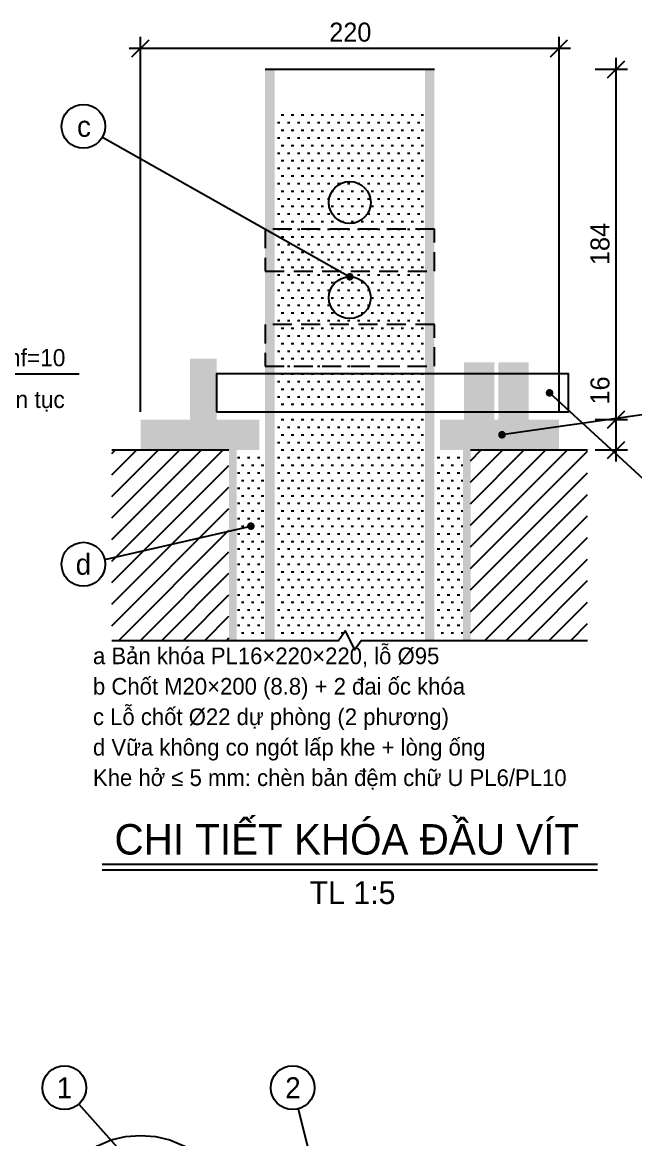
# Model space of a CAD drawing. Extents: x 0 to 45000, y 0 to 7425.
# Drawn here: x 28839 to 30449, y 2691 to 5623 of the extents above; entities that cross this region are included whole.
import ezdxf

# ---------------------------------------------------------------- set-up
doc = ezdxf.new("R2010")
doc.units = 0
doc.header["$LTSCALE"] = 25
doc.linetypes.add('DASHED', pattern=[3, 2, -1])
for name, color, linetype in [('BT', 7, 'CONTINUOUS'), ('BT_N', 7, 'CONTINUOUS'), ('DIM', 8, 'CONTINUOUS'), ('HATCH', 8, 'CONTINUOUS'), ('TEXT', 7, 'CONTINUOUS'), ('THEPHINH', 5, 'CONTINUOUS'), ('THEPHINH_D', 5, 'DASHED'), ('VUA', 8, 'CONTINUOUS')]:
    doc.layers.add(name, color=color, linetype=linetype)
doc.styles.add('VN', font='arial.ttf', dxfattribs={"width": 0.95})

msp = doc.modelspace()

# ---------------------------------------------------------------- linework, layer by layer
at = {"layer": 'BT'}
for p, q in [((29075, 4500), (29382.5, 4500)), ((30017.5, 4500), (30325, 4500))]:
    msp.add_line(p, q, dxfattribs=at)
at = {"layer": 'BT_N'}
msp.add_lwpolyline([(29075, 4000), (29670, 4000), (29687.5, 4025), (29712.5, 3975), (29730, 4000), (30325, 4000)], dxfattribs=at)
at = {"layer": 'DIM'}
for p, q in [((29127.5, 5532.5), (29172.5, 5577.5)), ((29150, 4600), (29150, 5585)), ((30227.5, 5532.5), (30272.5, 5577.5)), ((30250, 4600), (30250, 5585)), ((29120, 5555), (30280, 5555)), ((30377.5, 5477.5), (30422.5, 5522.5)), ((30400, 4550), (30400, 5530)), ((30345, 5500), (30430, 5500)), ((29050.1, 5321.7), (29700, 4955)), ((28550, 4700), (28988.7, 4700)), ((30482.6, 4413.9), (30225, 4650)), ((30400, 4470), (30400, 4610)), ((30468.1, 4592), (30100, 4540)), ((30345, 4580), (30430, 4580)), ((30345, 4580), (30430, 4580)), ((30377.5, 4557.5), (30422.5, 4602.5)), ((30377.5, 4557.5), (30422.5, 4602.5)), ((30377.5, 4477.5), (30422.5, 4522.5)), ((30345, 4500), (30430, 4500)), ((29056.1, 4212.7), (29440, 4300)), ((28988.2, 2782), (29150, 2600)), ((29563.9, 2769.2), (29625, 2525))]:
    msp.add_line(p, q, dxfattribs=at)
at = {"layer": 'DIM', "const_width": 10}
for points in [[(29705, 4955, 1), (29695, 4955, 1)], [(30230, 4650, 1), (30220, 4650, 1)], [(30105, 4540, 1), (30095, 4540, 1)], [(29445, 4300, 1), (29435, 4300, 1)]]:
    msp.add_lwpolyline(points, format="xyb", close=True, dxfattribs=at)
at = {"layer": 'HATCH'}
for p, q in [((29075, 4208.2), (29366.8, 4500)), ((29075, 4264.8), (29310.2, 4500)), ((29075, 4321.4), (29253.6, 4500)), ((29075, 4377.9), (29197.1, 4500)), ((29075, 4434.5), (29140.5, 4500)), ((29075, 4491.1), (29083.9, 4500)), ((30017.5, 4245.6), (30271.9, 4500)), ((30017.5, 4302.2), (30215.3, 4500)), ((30017.5, 4358.8), (30158.7, 4500)), ((30017.5, 4415.3), (30102.2, 4500)), ((30017.5, 4471.9), (30045.6, 4500)), ((30017.5, 4189.1), (30325, 4496.6)), ((29075, 4151.7), (29382.5, 4459.2)), ((30017.5, 4132.5), (30325, 4440)), ((29075, 4095.1), (29382.5, 4402.6)), ((30017.5, 4075.9), (30325, 4383.4)), ((29075, 4038.5), (29382.5, 4346)), ((30017.5, 4019.4), (30325, 4326.9)), ((29093, 4000), (29382.5, 4289.5)), ((30054.7, 4000), (30325, 4270.3)), ((29149.6, 4000), (29382.5, 4232.9)), ((30111.3, 4000), (30325, 4213.7)), ((29206.2, 4000), (29382.5, 4176.3)), ((30167.8, 4000), (30325, 4157.2)), ((29262.7, 4000), (29382.5, 4119.8)), ((30224.4, 4000), (30325, 4100.6)), ((29319.3, 4000), (29382.5, 4063.2)), ((30281, 4000), (30325, 4044)), ((29375.9, 4000), (29382.5, 4006.6))]:
    msp.add_line(p, q, dxfattribs=at)
at = {"layer": 'TEXT'}
for p, q in [((29049, 3412.5), (30351, 3412.5)), ((29049, 3397.5), (30351, 3397.5))]:
    msp.add_line(p, q, dxfattribs=at)
for centre in [(29000, 5350), (29000, 4200), (28950, 2825), (29550, 2825)]:
    msp.add_circle(centre, 57.5, dxfattribs=at)
at = {"layer": 'THEPHINH'}
msp.add_line((29477.5, 5500), (29922.5, 5500), dxfattribs=at)
msp.add_lwpolyline([(29350, 4600), (30275, 4600), (30275, 4700), (29350, 4700)], close=True, dxfattribs=at)
msp.add_lwpolyline([(28900, 2250), (28900, 2450), (28903.1, 2489.1), (28912.2, 2527.3), (28927.2, 2563.5), (28947.7, 2596.9), (28973.2, 2626.8), (29003.1, 2652.3), (29036.5, 2672.8), (29072.7, 2687.8), (29110.9, 2696.9), (29150, 2700), (29189.1, 2696.9), (29227.3, 2687.8), (29263.5, 2672.8), (29296.9, 2652.3), (29326.8, 2626.8), (29352.3, 2596.9), (29372.8, 2563.5), (29387.8, 2527.3), (29396.9, 2489.1), (29400, 2450), (29400, 2250)], dxfattribs=at)
for centre in [(29700, 5150), (29700, 4900)]:
    msp.add_circle(centre, 55, dxfattribs=at)
for points in [[(29477.5, 4000), (29502.5, 4000), (29477.5, 5500), (29502.5, 5500)], [(29897.5, 4000), (29922.5, 4000), (29897.5, 5500), (29922.5, 5500)], [(29280, 4560), (29350, 4560), (29280, 4740), (29350, 4740)], [(30000, 4570), (30080, 4570), (30000, 4730), (30080, 4730)], [(30090, 4570), (30170, 4570), (30090, 4730), (30170, 4730)], [(29150, 4500), (29462.5, 4500), (29150, 4580), (29462.5, 4580)], [(29937.5, 4500), (30250, 4500), (29937.5, 4580), (30250, 4580)], [(29382.5, 4000), (29402.5, 4000), (29382.5, 4500), (29402.5, 4500)], [(29997.5, 4000), (30017.5, 4000), (29997.5, 4500), (30017.5, 4500)]]:
    msp.add_solid(points, dxfattribs=at)
at = {"layer": 'THEPHINH_D'}
for points in [[(29477.5, 4970), (29922.5, 4970), (29922.5, 5080), (29477.5, 5080)], [(29477.5, 4720), (29922.5, 4720), (29922.5, 4830), (29477.5, 4830)]]:
    msp.add_lwpolyline(points, close=True, dxfattribs=at)
at = {"layer": 'VUA'}
for p, q in [((29520, 5380), (29526.2, 5380)), ((29546.2, 5380), (29552.5, 5380)), ((29572.5, 5380), (29578.8, 5380)), ((29598.8, 5380), (29605, 5380)), ((29625, 5380), (29631.2, 5380)), ((29651.3, 5380), (29657.5, 5380)), ((29677.5, 5380), (29683.8, 5380)), ((29703.8, 5380), (29710, 5380)), ((29730, 5380), (29736.2, 5380)), ((29756.2, 5380), (29762.5, 5380)), ((29782.5, 5380), (29788.8, 5380)), ((29808.8, 5380), (29815, 5380)), ((29835, 5380), (29841.3, 5380)), ((29861.3, 5380), (29867.5, 5380)), ((29887.5, 5380), (29893.8, 5380)), ((29510, 5360), (29516.3, 5360)), ((29520, 5340), (29526.2, 5340)), ((29536.2, 5360), (29542.5, 5360)), ((29546.2, 5340), (29552.5, 5340)), ((29562.5, 5360), (29568.8, 5360)), ((29572.5, 5340), (29578.8, 5340)), ((29588.8, 5360), (29595, 5360)), ((29598.8, 5340), (29605, 5340)), ((29615, 5360), (29621.3, 5360)), ((29625, 5340), (29631.2, 5340)), ((29641.3, 5360), (29647.5, 5360)), ((29651.3, 5340), (29657.5, 5340)), ((29667.5, 5360), (29673.8, 5360)), ((29677.5, 5340), (29683.8, 5340)), ((29693.8, 5360), (29700, 5360)), ((29703.8, 5340), (29710, 5340)), ((29720, 5360), (29726.3, 5360)), ((29730, 5340), (29736.2, 5340)), ((29746.3, 5360), (29752.5, 5360)), ((29756.2, 5340), (29762.5, 5340)), ((29772.5, 5360), (29778.8, 5360)), ((29782.5, 5340), (29788.8, 5340)), ((29798.8, 5360), (29805, 5360)), ((29808.8, 5340), (29815, 5340)), ((29825, 5360), (29831.3, 5360)), ((29835, 5340), (29841.3, 5340)), ((29851.3, 5360), (29857.5, 5360)), ((29861.3, 5340), (29867.5, 5340)), ((29877.5, 5360), (29883.8, 5360)), ((29887.5, 5340), (29893.8, 5340)), ((29510, 5320), (29516.3, 5320)), ((29536.2, 5320), (29542.5, 5320)), ((29562.5, 5320), (29568.8, 5320)), ((29588.8, 5320), (29595, 5320)), ((29615, 5320), (29621.3, 5320)), ((29641.3, 5320), (29647.5, 5320)), ((29667.5, 5320), (29673.8, 5320)), ((29693.8, 5320), (29700, 5320)), ((29720, 5320), (29726.3, 5320)), ((29746.3, 5320), (29752.5, 5320)), ((29772.5, 5320), (29778.8, 5320)), ((29798.8, 5320), (29805, 5320)), ((29825, 5320), (29831.3, 5320)), ((29851.3, 5320), (29857.5, 5320)), ((29877.5, 5320), (29883.8, 5320)), ((29510, 5280), (29516.3, 5280)), ((29520, 5300), (29526.2, 5300)), ((29536.2, 5280), (29542.5, 5280)), ((29546.2, 5300), (29552.5, 5300)), ((29562.5, 5280), (29568.8, 5280)), ((29572.5, 5300), (29578.8, 5300)), ((29588.8, 5280), (29595, 5280)), ((29598.8, 5300), (29605, 5300)), ((29615, 5280), (29621.3, 5280)), ((29625, 5300), (29631.2, 5300)), ((29641.3, 5280), (29647.5, 5280)), ((29651.3, 5300), (29657.5, 5300)), ((29667.5, 5280), (29673.8, 5280)), ((29677.5, 5300), (29683.8, 5300)), ((29693.8, 5280), (29700, 5280)), ((29703.8, 5300), (29710, 5300)), ((29720, 5280), (29726.3, 5280)), ((29730, 5300), (29736.2, 5300)), ((29746.3, 5280), (29752.5, 5280)), ((29756.2, 5300), (29762.5, 5300)), ((29772.5, 5280), (29778.8, 5280)), ((29782.5, 5300), (29788.8, 5300)), ((29798.8, 5280), (29805, 5280)), ((29808.8, 5300), (29815, 5300)), ((29825, 5280), (29831.3, 5280)), ((29835, 5300), (29841.3, 5300)), ((29851.3, 5280), (29857.5, 5280)), ((29861.3, 5300), (29867.5, 5300)), ((29877.5, 5280), (29883.8, 5280)), ((29887.5, 5300), (29893.8, 5300)), ((29520, 5260), (29526.2, 5260)), ((29546.2, 5260), (29552.5, 5260)), ((29572.5, 5260), (29578.8, 5260)), ((29598.8, 5260), (29605, 5260)), ((29625, 5260), (29631.2, 5260)), ((29651.3, 5260), (29657.5, 5260)), ((29677.5, 5260), (29683.8, 5260)), ((29703.8, 5260), (29710, 5260)), ((29730, 5260), (29736.2, 5260)), ((29756.2, 5260), (29762.5, 5260)), ((29782.5, 5260), (29788.8, 5260)), ((29808.8, 5260), (29815, 5260)), ((29835, 5260), (29841.3, 5260)), ((29861.3, 5260), (29867.5, 5260)), ((29887.5, 5260), (29893.8, 5260)), ((29510, 5240), (29516.3, 5240)), ((29520, 5220), (29526.2, 5220)), ((29536.2, 5240), (29542.5, 5240)), ((29546.2, 5220), (29552.5, 5220)), ((29562.5, 5240), (29568.8, 5240)), ((29572.5, 5220), (29578.8, 5220)), ((29588.8, 5240), (29595, 5240)), ((29598.8, 5220), (29605, 5220)), ((29615, 5240), (29621.3, 5240)), ((29625, 5220), (29631.2, 5220)), ((29641.3, 5240), (29647.5, 5240)), ((29651.3, 5220), (29657.5, 5220)), ((29667.5, 5240), (29673.8, 5240)), ((29677.5, 5220), (29683.8, 5220)), ((29693.8, 5240), (29700, 5240)), ((29703.8, 5220), (29710, 5220)), ((29720, 5240), (29726.3, 5240)), ((29730, 5220), (29736.2, 5220)), ((29746.3, 5240), (29752.5, 5240)), ((29756.2, 5220), (29762.5, 5220)), ((29772.5, 5240), (29778.8, 5240)), ((29782.5, 5220), (29788.8, 5220)), ((29798.8, 5240), (29805, 5240)), ((29808.8, 5220), (29815, 5220)), ((29825, 5240), (29831.3, 5240)), ((29835, 5220), (29841.3, 5220)), ((29851.3, 5240), (29857.5, 5240)), ((29861.3, 5220), (29867.5, 5220)), ((29877.5, 5240), (29883.8, 5240)), ((29887.5, 5220), (29893.8, 5220)), ((29510, 5200), (29516.3, 5200)), ((29536.2, 5200), (29542.5, 5200)), ((29562.5, 5200), (29568.8, 5200)), ((29588.8, 5200), (29595, 5200)), ((29615, 5200), (29621.3, 5200)), ((29641.3, 5200), (29647.5, 5200)), ((29667.5, 5200), (29673.8, 5200)), ((29693.8, 5200), (29700, 5200)), ((29720, 5200), (29726.3, 5200)), ((29746.3, 5200), (29752.5, 5200)), ((29772.5, 5200), (29778.8, 5200)), ((29798.8, 5200), (29805, 5200)), ((29825, 5200), (29831.3, 5200)), ((29851.3, 5200), (29857.5, 5200)), ((29877.5, 5200), (29883.8, 5200)), ((29520, 5180), (29526.2, 5180)), ((29546.2, 5180), (29552.5, 5180)), ((29572.5, 5180), (29578.8, 5180)), ((29598.8, 5180), (29605, 5180)), ((29625, 5180), (29631.2, 5180)), ((29651.3, 5180), (29657.5, 5180)), ((29677.5, 5180), (29683.8, 5180)), ((29703.8, 5180), (29710, 5180)), ((29730, 5180), (29736.2, 5180)), ((29756.2, 5180), (29762.5, 5180)), ((29782.5, 5180), (29788.8, 5180)), ((29808.8, 5180), (29815, 5180)), ((29835, 5180), (29841.3, 5180)), ((29861.3, 5180), (29867.5, 5180)), ((29887.5, 5180), (29893.8, 5180)), ((29510, 5160), (29516.3, 5160)), ((29520, 5140), (29526.2, 5140)), ((29536.2, 5160), (29542.5, 5160)), ((29546.2, 5140), (29552.5, 5140)), ((29562.5, 5160), (29568.8, 5160)), ((29572.5, 5140), (29578.8, 5140)), ((29588.8, 5160), (29595, 5160)), ((29598.8, 5140), (29605, 5140)), ((29615, 5160), (29621.3, 5160)), ((29625, 5140), (29631.2, 5140)), ((29641.3, 5160), (29647.5, 5160)), ((29651.3, 5140), (29657.5, 5140)), ((29667.5, 5160), (29673.8, 5160)), ((29677.5, 5140), (29683.8, 5140)), ((29693.8, 5160), (29700, 5160)), ((29703.8, 5140), (29710, 5140)), ((29720, 5160), (29726.3, 5160)), ((29730, 5140), (29736.2, 5140)), ((29746.3, 5160), (29752.5, 5160)), ((29756.2, 5140), (29762.5, 5140)), ((29772.5, 5160), (29778.8, 5160)), ((29782.5, 5140), (29788.8, 5140)), ((29798.8, 5160), (29805, 5160)), ((29808.8, 5140), (29815, 5140)), ((29825, 5160), (29831.3, 5160)), ((29835, 5140), (29841.3, 5140)), ((29851.3, 5160), (29857.5, 5160)), ((29861.3, 5140), (29867.5, 5140)), ((29877.5, 5160), (29883.8, 5160)), ((29887.5, 5140), (29893.8, 5140)), ((29510, 5120), (29516.3, 5120)), ((29536.2, 5120), (29542.5, 5120)), ((29562.5, 5120), (29568.8, 5120)), ((29588.8, 5120), (29595, 5120)), ((29615, 5120), (29621.3, 5120)), ((29641.3, 5120), (29647.5, 5120)), ((29667.5, 5120), (29673.8, 5120)), ((29693.8, 5120), (29700, 5120)), ((29720, 5120), (29726.3, 5120)), ((29746.3, 5120), (29752.5, 5120)), ((29772.5, 5120), (29778.8, 5120)), ((29798.8, 5120), (29805, 5120)), ((29825, 5120), (29831.3, 5120)), ((29851.3, 5120), (29857.5, 5120)), ((29877.5, 5120), (29883.8, 5120)), ((29510, 5080), (29516.3, 5080)), ((29520, 5100), (29526.2, 5100)), ((29536.2, 5080), (29542.5, 5080)), ((29546.2, 5100), (29552.5, 5100)), ((29562.5, 5080), (29568.8, 5080)), ((29572.5, 5100), (29578.8, 5100)), ((29588.8, 5080), (29595, 5080)), ((29598.8, 5100), (29605, 5100)), ((29615, 5080), (29621.3, 5080)), ((29625, 5100), (29631.2, 5100)), ((29641.3, 5080), (29647.5, 5080)), ((29651.3, 5100), (29657.5, 5100)), ((29667.5, 5080), (29673.8, 5080)), ((29677.5, 5100), (29683.8, 5100)), ((29693.8, 5080), (29700, 5080)), ((29703.8, 5100), (29710, 5100)), ((29720, 5080), (29726.3, 5080)), ((29730, 5100), (29736.2, 5100)), ((29746.3, 5080), (29752.5, 5080)), ((29756.2, 5100), (29762.5, 5100)), ((29772.5, 5080), (29778.8, 5080)), ((29782.5, 5100), (29788.8, 5100)), ((29798.8, 5080), (29805, 5080)), ((29808.8, 5100), (29815, 5100)), ((29825, 5080), (29831.3, 5080)), ((29835, 5100), (29841.3, 5100)), ((29851.3, 5080), (29857.5, 5080)), ((29861.3, 5100), (29867.5, 5100)), ((29877.5, 5080), (29883.8, 5080)), ((29887.5, 5100), (29893.8, 5100)), ((29520, 5060), (29526.2, 5060)), ((29546.2, 5060), (29552.5, 5060)), ((29572.5, 5060), (29578.8, 5060)), ((29598.8, 5060), (29605, 5060)), ((29625, 5060), (29631.2, 5060)), ((29651.3, 5060), (29657.5, 5060)), ((29677.5, 5060), (29683.8, 5060)), ((29703.8, 5060), (29710, 5060)), ((29730, 5060), (29736.2, 5060)), ((29756.2, 5060), (29762.5, 5060)), ((29782.5, 5060), (29788.8, 5060)), ((29808.8, 5060), (29815, 5060)), ((29835, 5060), (29841.3, 5060)), ((29861.3, 5060), (29867.5, 5060)), ((29887.5, 5060), (29893.8, 5060)), ((29510, 5040), (29516.3, 5040)), ((29520, 5020), (29526.2, 5020)), ((29536.2, 5040), (29542.5, 5040)), ((29546.2, 5020), (29552.5, 5020)), ((29562.5, 5040), (29568.8, 5040)), ((29572.5, 5020), (29578.8, 5020)), ((29588.8, 5040), (29595, 5040)), ((29598.8, 5020), (29605, 5020)), ((29615, 5040), (29621.3, 5040)), ((29625, 5020), (29631.2, 5020)), ((29641.3, 5040), (29647.5, 5040)), ((29651.3, 5020), (29657.5, 5020)), ((29667.5, 5040), (29673.8, 5040)), ((29677.5, 5020), (29683.8, 5020)), ((29693.8, 5040), (29700, 5040)), ((29703.8, 5020), (29710, 5020)), ((29720, 5040), (29726.3, 5040)), ((29730, 5020), (29736.2, 5020)), ((29746.3, 5040), (29752.5, 5040)), ((29756.2, 5020), (29762.5, 5020)), ((29772.5, 5040), (29778.8, 5040)), ((29782.5, 5020), (29788.8, 5020)), ((29798.8, 5040), (29805, 5040)), ((29808.8, 5020), (29815, 5020)), ((29825, 5040), (29831.3, 5040)), ((29835, 5020), (29841.3, 5020)), ((29851.3, 5040), (29857.5, 5040)), ((29861.3, 5020), (29867.5, 5020)), ((29877.5, 5040), (29883.8, 5040)), ((29887.5, 5020), (29893.8, 5020)), ((29510, 5000), (29516.3, 5000)), ((29536.2, 5000), (29542.5, 5000)), ((29562.5, 5000), (29568.8, 5000)), ((29588.8, 5000), (29595, 5000)), ((29615, 5000), (29621.3, 5000)), ((29641.3, 5000), (29647.5, 5000)), ((29667.5, 5000), (29673.8, 5000)), ((29693.8, 5000), (29700, 5000)), ((29720, 5000), (29726.3, 5000)), ((29746.3, 5000), (29752.5, 5000)), ((29772.5, 5000), (29778.8, 5000)), ((29798.8, 5000), (29805, 5000)), ((29825, 5000), (29831.3, 5000)), ((29851.3, 5000), (29857.5, 5000)), ((29877.5, 5000), (29883.8, 5000)), ((29510, 4960), (29516.3, 4960)), ((29520, 4980), (29526.2, 4980)), ((29536.2, 4960), (29542.5, 4960)), ((29546.2, 4980), (29552.5, 4980)), ((29562.5, 4960), (29568.8, 4960)), ((29572.5, 4980), (29578.8, 4980)), ((29588.8, 4960), (29595, 4960)), ((29598.8, 4980), (29605, 4980)), ((29615, 4960), (29621.3, 4960)), ((29625, 4980), (29631.2, 4980)), ((29641.3, 4960), (29647.5, 4960)), ((29651.3, 4980), (29657.5, 4980)), ((29667.5, 4960), (29673.8, 4960)), ((29677.5, 4980), (29683.8, 4980)), ((29693.8, 4960), (29700, 4960)), ((29703.8, 4980), (29710, 4980)), ((29720, 4960), (29726.3, 4960)), ((29730, 4980), (29736.2, 4980)), ((29746.3, 4960), (29752.5, 4960)), ((29756.2, 4980), (29762.5, 4980)), ((29772.5, 4960), (29778.8, 4960)), ((29782.5, 4980), (29788.8, 4980)), ((29798.8, 4960), (29805, 4960)), ((29808.8, 4980), (29815, 4980)), ((29825, 4960), (29831.3, 4960)), ((29835, 4980), (29841.3, 4980)), ((29851.3, 4960), (29857.5, 4960)), ((29861.3, 4980), (29867.5, 4980)), ((29877.5, 4960), (29883.8, 4960)), ((29887.5, 4980), (29893.8, 4980)), ((29520, 4940), (29526.2, 4940)), ((29546.2, 4940), (29552.5, 4940)), ((29572.5, 4940), (29578.8, 4940)), ((29598.8, 4940), (29605, 4940)), ((29625, 4940), (29631.2, 4940)), ((29651.3, 4940), (29657.5, 4940)), ((29677.5, 4940), (29683.8, 4940)), ((29703.8, 4940), (29710, 4940)), ((29730, 4940), (29736.2, 4940)), ((29756.2, 4940), (29762.5, 4940)), ((29782.5, 4940), (29788.8, 4940)), ((29808.8, 4940), (29815, 4940)), ((29835, 4940), (29841.3, 4940)), ((29861.3, 4940), (29867.5, 4940)), ((29887.5, 4940), (29893.8, 4940)), ((29510, 4920), (29516.3, 4920)), ((29520, 4900), (29526.2, 4900)), ((29536.2, 4920), (29542.5, 4920)), ((29546.2, 4900), (29552.5, 4900)), ((29562.5, 4920), (29568.8, 4920)), ((29572.5, 4900), (29578.8, 4900)), ((29588.8, 4920), (29595, 4920)), ((29598.8, 4900), (29605, 4900)), ((29615, 4920), (29621.3, 4920)), ((29625, 4900), (29631.2, 4900)), ((29641.3, 4920), (29647.5, 4920)), ((29651.3, 4900), (29657.5, 4900)), ((29667.5, 4920), (29673.8, 4920)), ((29677.5, 4900), (29683.8, 4900)), ((29693.8, 4920), (29700, 4920)), ((29703.8, 4900), (29710, 4900)), ((29720, 4920), (29726.3, 4920)), ((29730, 4900), (29736.2, 4900)), ((29746.3, 4920), (29752.5, 4920)), ((29756.2, 4900), (29762.5, 4900)), ((29772.5, 4920), (29778.8, 4920)), ((29782.5, 4900), (29788.8, 4900)), ((29798.8, 4920), (29805, 4920)), ((29808.8, 4900), (29815, 4900)), ((29825, 4920), (29831.3, 4920)), ((29835, 4900), (29841.3, 4900)), ((29851.3, 4920), (29857.5, 4920)), ((29861.3, 4900), (29867.5, 4900)), ((29877.5, 4920), (29883.8, 4920)), ((29887.5, 4900), (29893.8, 4900)), ((29510, 4880), (29516.3, 4880)), ((29536.2, 4880), (29542.5, 4880)), ((29562.5, 4880), (29568.8, 4880)), ((29588.8, 4880), (29595, 4880)), ((29615, 4880), (29621.3, 4880)), ((29641.3, 4880), (29647.5, 4880)), ((29667.5, 4880), (29673.8, 4880)), ((29693.8, 4880), (29700, 4880)), ((29720, 4880), (29726.3, 4880)), ((29746.3, 4880), (29752.5, 4880)), ((29772.5, 4880), (29778.8, 4880)), ((29798.8, 4880), (29805, 4880)), ((29825, 4880), (29831.3, 4880)), ((29851.3, 4880), (29857.5, 4880)), ((29877.5, 4880), (29883.8, 4880)), ((29510, 4840), (29516.3, 4840)), ((29520, 4860), (29526.2, 4860)), ((29536.2, 4840), (29542.5, 4840)), ((29546.2, 4860), (29552.5, 4860)), ((29562.5, 4840), (29568.8, 4840)), ((29572.5, 4860), (29578.8, 4860)), ((29588.8, 4840), (29595, 4840)), ((29598.8, 4860), (29605, 4860)), ((29615, 4840), (29621.3, 4840)), ((29625, 4860), (29631.2, 4860)), ((29641.3, 4840), (29647.5, 4840)), ((29651.3, 4860), (29657.5, 4860)), ((29667.5, 4840), (29673.8, 4840)), ((29677.5, 4860), (29683.8, 4860)), ((29693.8, 4840), (29700, 4840)), ((29703.8, 4860), (29710, 4860)), ((29720, 4840), (29726.3, 4840)), ((29730, 4860), (29736.2, 4860)), ((29746.3, 4840), (29752.5, 4840)), ((29756.2, 4860), (29762.5, 4860)), ((29772.5, 4840), (29778.8, 4840)), ((29782.5, 4860), (29788.8, 4860)), ((29798.8, 4840), (29805, 4840)), ((29808.8, 4860), (29815, 4860)), ((29825, 4840), (29831.3, 4840)), ((29835, 4860), (29841.3, 4860)), ((29851.3, 4840), (29857.5, 4840)), ((29861.3, 4860), (29867.5, 4860)), ((29877.5, 4840), (29883.8, 4840)), ((29887.5, 4860), (29893.8, 4860)), ((29520, 4820), (29526.2, 4820)), ((29546.2, 4820), (29552.5, 4820)), ((29572.5, 4820), (29578.8, 4820)), ((29598.8, 4820), (29605, 4820)), ((29625, 4820), (29631.2, 4820)), ((29651.3, 4820), (29657.5, 4820)), ((29677.5, 4820), (29683.8, 4820)), ((29703.8, 4820), (29710, 4820)), ((29730, 4820), (29736.2, 4820)), ((29756.2, 4820), (29762.5, 4820)), ((29782.5, 4820), (29788.8, 4820)), ((29808.8, 4820), (29815, 4820)), ((29835, 4820), (29841.3, 4820)), ((29861.3, 4820), (29867.5, 4820)), ((29887.5, 4820), (29893.8, 4820)), ((29510, 4800), (29516.3, 4800)), ((29520, 4780), (29526.2, 4780)), ((29536.2, 4800), (29542.5, 4800)), ((29546.2, 4780), (29552.5, 4780)), ((29562.5, 4800), (29568.8, 4800)), ((29572.5, 4780), (29578.8, 4780)), ((29588.8, 4800), (29595, 4800)), ((29598.8, 4780), (29605, 4780)), ((29615, 4800), (29621.3, 4800)), ((29625, 4780), (29631.2, 4780)), ((29641.3, 4800), (29647.5, 4800)), ((29651.3, 4780), (29657.5, 4780)), ((29667.5, 4800), (29673.8, 4800)), ((29677.5, 4780), (29683.8, 4780)), ((29693.8, 4800), (29700, 4800)), ((29703.8, 4780), (29710, 4780)), ((29720, 4800), (29726.3, 4800)), ((29730, 4780), (29736.2, 4780)), ((29746.3, 4800), (29752.5, 4800)), ((29756.2, 4780), (29762.5, 4780)), ((29772.5, 4800), (29778.8, 4800)), ((29782.5, 4780), (29788.8, 4780)), ((29798.8, 4800), (29805, 4800)), ((29808.8, 4780), (29815, 4780)), ((29825, 4800), (29831.3, 4800)), ((29835, 4780), (29841.3, 4780)), ((29851.3, 4800), (29857.5, 4800)), ((29861.3, 4780), (29867.5, 4780)), ((29877.5, 4800), (29883.8, 4800)), ((29887.5, 4780), (29893.8, 4780)), ((29510, 4760), (29516.3, 4760)), ((29536.2, 4760), (29542.5, 4760)), ((29562.5, 4760), (29568.8, 4760)), ((29588.8, 4760), (29595, 4760)), ((29615, 4760), (29621.3, 4760)), ((29641.3, 4760), (29647.5, 4760)), ((29667.5, 4760), (29673.8, 4760)), ((29693.8, 4760), (29700, 4760)), ((29720, 4760), (29726.3, 4760)), ((29746.3, 4760), (29752.5, 4760)), ((29772.5, 4760), (29778.8, 4760)), ((29798.8, 4760), (29805, 4760)), ((29825, 4760), (29831.3, 4760)), ((29851.3, 4760), (29857.5, 4760)), ((29877.5, 4760), (29883.8, 4760)), ((29520, 4740), (29526.2, 4740)), ((29546.2, 4740), (29552.5, 4740)), ((29572.5, 4740), (29578.8, 4740)), ((29598.8, 4740), (29605, 4740)), ((29625, 4740), (29631.2, 4740)), ((29651.3, 4740), (29657.5, 4740)), ((29677.5, 4740), (29683.8, 4740)), ((29703.8, 4740), (29710, 4740)), ((29730, 4740), (29736.2, 4740)), ((29756.2, 4740), (29762.5, 4740)), ((29782.5, 4740), (29788.8, 4740)), ((29808.8, 4740), (29815, 4740)), ((29835, 4740), (29841.3, 4740)), ((29861.3, 4740), (29867.5, 4740)), ((29887.5, 4740), (29893.8, 4740)), ((29510, 4720), (29516.3, 4720)), ((29520, 4700), (29526.2, 4700)), ((29536.2, 4720), (29542.5, 4720)), ((29546.2, 4700), (29552.5, 4700)), ((29562.5, 4720), (29568.8, 4720)), ((29572.5, 4700), (29578.8, 4700)), ((29588.8, 4720), (29595, 4720)), ((29598.8, 4700), (29605, 4700)), ((29615, 4720), (29621.3, 4720)), ((29625, 4700), (29631.2, 4700)), ((29641.3, 4720), (29647.5, 4720)), ((29651.3, 4700), (29657.5, 4700)), ((29667.5, 4720), (29673.8, 4720)), ((29677.5, 4700), (29683.8, 4700)), ((29693.8, 4720), (29700, 4720)), ((29703.8, 4700), (29710, 4700)), ((29720, 4720), (29726.3, 4720)), ((29730, 4700), (29736.2, 4700)), ((29746.3, 4720), (29752.5, 4720)), ((29756.2, 4700), (29762.5, 4700)), ((29772.5, 4720), (29778.8, 4720)), ((29782.5, 4700), (29788.8, 4700)), ((29798.8, 4720), (29805, 4720)), ((29808.8, 4700), (29815, 4700)), ((29825, 4720), (29831.3, 4720)), ((29835, 4700), (29841.3, 4700)), ((29851.3, 4720), (29857.5, 4720)), ((29861.3, 4700), (29867.5, 4700)), ((29877.5, 4720), (29883.8, 4720)), ((29887.5, 4700), (29893.8, 4700)), ((29510, 4680), (29516.3, 4680)), ((29536.2, 4680), (29542.5, 4680)), ((29562.5, 4680), (29568.8, 4680)), ((29588.8, 4680), (29595, 4680)), ((29615, 4680), (29621.3, 4680)), ((29641.3, 4680), (29647.5, 4680)), ((29667.5, 4680), (29673.8, 4680)), ((29693.8, 4680), (29700, 4680)), ((29720, 4680), (29726.3, 4680)), ((29746.3, 4680), (29752.5, 4680)), ((29772.5, 4680), (29778.8, 4680)), ((29798.8, 4680), (29805, 4680)), ((29825, 4680), (29831.3, 4680)), ((29851.3, 4680), (29857.5, 4680)), ((29877.5, 4680), (29883.8, 4680)), ((29510, 4640), (29516.3, 4640)), ((29520, 4660), (29526.2, 4660)), ((29536.2, 4640), (29542.5, 4640)), ((29546.2, 4660), (29552.5, 4660)), ((29562.5, 4640), (29568.8, 4640)), ((29572.5, 4660), (29578.8, 4660)), ((29588.8, 4640), (29595, 4640)), ((29598.8, 4660), (29605, 4660)), ((29615, 4640), (29621.3, 4640)), ((29625, 4660), (29631.2, 4660)), ((29641.3, 4640), (29647.5, 4640)), ((29651.3, 4660), (29657.5, 4660)), ((29667.5, 4640), (29673.8, 4640)), ((29677.5, 4660), (29683.8, 4660)), ((29693.8, 4640), (29700, 4640)), ((29703.8, 4660), (29710, 4660)), ((29720, 4640), (29726.3, 4640)), ((29730, 4660), (29736.2, 4660)), ((29746.3, 4640), (29752.5, 4640)), ((29756.2, 4660), (29762.5, 4660)), ((29772.5, 4640), (29778.8, 4640)), ((29782.5, 4660), (29788.8, 4660)), ((29798.8, 4640), (29805, 4640)), ((29808.8, 4660), (29815, 4660)), ((29825, 4640), (29831.3, 4640)), ((29835, 4660), (29841.3, 4660)), ((29851.3, 4640), (29857.5, 4640)), ((29861.3, 4660), (29867.5, 4660)), ((29877.5, 4640), (29883.8, 4640)), ((29887.5, 4660), (29893.8, 4660)), ((29520, 4620), (29526.2, 4620)), ((29546.2, 4620), (29552.5, 4620)), ((29572.5, 4620), (29578.8, 4620)), ((29598.8, 4620), (29605, 4620)), ((29625, 4620), (29631.2, 4620)), ((29651.3, 4620), (29657.5, 4620)), ((29677.5, 4620), (29683.8, 4620)), ((29703.8, 4620), (29710, 4620)), ((29730, 4620), (29736.2, 4620)), ((29756.2, 4620), (29762.5, 4620)), ((29782.5, 4620), (29788.8, 4620)), ((29808.8, 4620), (29815, 4620)), ((29835, 4620), (29841.3, 4620)), ((29861.3, 4620), (29867.5, 4620)), ((29887.5, 4620), (29893.8, 4620)), ((29510, 4600), (29516.3, 4600)), ((29520, 4580), (29526.2, 4580)), ((29536.2, 4600), (29542.5, 4600)), ((29546.2, 4580), (29552.5, 4580)), ((29562.5, 4600), (29568.8, 4600)), ((29572.5, 4580), (29578.8, 4580)), ((29588.8, 4600), (29595, 4600)), ((29598.8, 4580), (29605, 4580)), ((29615, 4600), (29621.3, 4600)), ((29625, 4580), (29631.2, 4580)), ((29641.3, 4600), (29647.5, 4600)), ((29651.3, 4580), (29657.5, 4580)), ((29667.5, 4600), (29673.8, 4600)), ((29677.5, 4580), (29683.8, 4580)), ((29693.8, 4600), (29700, 4600)), ((29703.8, 4580), (29710, 4580)), ((29720, 4600), (29726.3, 4600)), ((29730, 4580), (29736.2, 4580)), ((29746.3, 4600), (29752.5, 4600)), ((29756.2, 4580), (29762.5, 4580)), ((29772.5, 4600), (29778.8, 4600)), ((29782.5, 4580), (29788.8, 4580)), ((29798.8, 4600), (29805, 4600)), ((29808.8, 4580), (29815, 4580)), ((29825, 4600), (29831.3, 4600)), ((29835, 4580), (29841.3, 4580)), ((29851.3, 4600), (29857.5, 4600)), ((29861.3, 4580), (29867.5, 4580)), ((29877.5, 4600), (29883.8, 4600)), ((29887.5, 4580), (29893.8, 4580)), ((29510, 4560), (29516.3, 4560)), ((29536.2, 4560), (29542.5, 4560)), ((29562.5, 4560), (29568.8, 4560)), ((29588.8, 4560), (29595, 4560)), ((29615, 4560), (29621.3, 4560)), ((29641.3, 4560), (29647.5, 4560)), ((29667.5, 4560), (29673.8, 4560)), ((29693.8, 4560), (29700, 4560)), ((29720, 4560), (29726.3, 4560)), ((29746.3, 4560), (29752.5, 4560)), ((29772.5, 4560), (29778.8, 4560)), ((29798.8, 4560), (29805, 4560)), ((29825, 4560), (29831.3, 4560)), ((29851.3, 4560), (29857.5, 4560)), ((29877.5, 4560), (29883.8, 4560)), ((29510, 4520), (29516.3, 4520)), ((29520, 4540), (29526.2, 4540)), ((29536.2, 4520), (29542.5, 4520)), ((29546.2, 4540), (29552.5, 4540)), ((29562.5, 4520), (29568.8, 4520)), ((29572.5, 4540), (29578.8, 4540)), ((29588.8, 4520), (29595, 4520)), ((29598.8, 4540), (29605, 4540)), ((29615, 4520), (29621.3, 4520)), ((29625, 4540), (29631.2, 4540)), ((29641.3, 4520), (29647.5, 4520)), ((29651.3, 4540), (29657.5, 4540)), ((29667.5, 4520), (29673.8, 4520)), ((29677.5, 4540), (29683.8, 4540)), ((29693.8, 4520), (29700, 4520)), ((29703.8, 4540), (29710, 4540)), ((29720, 4520), (29726.3, 4520)), ((29730, 4540), (29736.2, 4540)), ((29746.3, 4520), (29752.5, 4520)), ((29756.2, 4540), (29762.5, 4540)), ((29772.5, 4520), (29778.8, 4520)), ((29782.5, 4540), (29788.8, 4540)), ((29798.8, 4520), (29805, 4520)), ((29808.8, 4540), (29815, 4540)), ((29825, 4520), (29831.3, 4520)), ((29835, 4540), (29841.3, 4540)), ((29851.3, 4520), (29857.5, 4520)), ((29861.3, 4540), (29867.5, 4540)), ((29877.5, 4520), (29883.8, 4520)), ((29887.5, 4540), (29893.8, 4540)), ((29520, 4500), (29526.2, 4500)), ((29546.2, 4500), (29552.5, 4500)), ((29572.5, 4500), (29578.8, 4500)), ((29598.8, 4500), (29605, 4500)), ((29625, 4500), (29631.2, 4500)), ((29651.3, 4500), (29657.5, 4500)), ((29677.5, 4500), (29683.8, 4500)), ((29703.8, 4500), (29710, 4500)), ((29730, 4500), (29736.2, 4500)), ((29756.2, 4500), (29762.5, 4500)), ((29782.5, 4500), (29788.8, 4500)), ((29808.8, 4500), (29815, 4500)), ((29835, 4500), (29841.3, 4500)), ((29861.3, 4500), (29867.5, 4500)), ((29887.5, 4500), (29893.8, 4500)), ((29405, 4480), (29411.2, 4480)), ((29415, 4460), (29421.2, 4460)), ((29431.2, 4480), (29437.5, 4480)), ((29441.3, 4460), (29447.5, 4460)), ((29457.5, 4480), (29463.8, 4480)), ((29467.5, 4460), (29473.8, 4460)), ((29510, 4480), (29516.3, 4480)), ((29520, 4460), (29526.2, 4460)), ((29536.2, 4480), (29542.5, 4480)), ((29546.2, 4460), (29552.5, 4460)), ((29562.5, 4480), (29568.8, 4480)), ((29572.5, 4460), (29578.8, 4460)), ((29588.8, 4480), (29595, 4480)), ((29598.8, 4460), (29605, 4460)), ((29615, 4480), (29621.3, 4480)), ((29625, 4460), (29631.2, 4460)), ((29641.3, 4480), (29647.5, 4480)), ((29651.3, 4460), (29657.5, 4460)), ((29667.5, 4480), (29673.8, 4480)), ((29677.5, 4460), (29683.8, 4460)), ((29693.8, 4480), (29700, 4480)), ((29703.8, 4460), (29710, 4460)), ((29720, 4480), (29726.3, 4480)), ((29730, 4460), (29736.2, 4460)), ((29746.3, 4480), (29752.5, 4480)), ((29756.2, 4460), (29762.5, 4460)), ((29772.5, 4480), (29778.8, 4480)), ((29782.5, 4460), (29788.8, 4460)), ((29798.8, 4480), (29805, 4480)), ((29808.8, 4460), (29815, 4460)), ((29825, 4480), (29831.3, 4480)), ((29835, 4460), (29841.3, 4460)), ((29851.3, 4480), (29857.5, 4480)), ((29861.3, 4460), (29867.5, 4460)), ((29877.5, 4480), (29883.8, 4480)), ((29887.5, 4460), (29893.8, 4460)), ((29930, 4480), (29936.2, 4480)), ((29940, 4460), (29946.2, 4460)), ((29956.2, 4480), (29962.5, 4480)), ((29966.3, 4460), (29972.5, 4460)), ((29982.5, 4480), (29988.8, 4480)), ((29992.5, 4460), (29997.5, 4460)), ((29405, 4440), (29411.2, 4440)), ((29431.2, 4440), (29437.5, 4440)), ((29457.5, 4440), (29463.8, 4440)), ((29510, 4440), (29516.3, 4440)), ((29536.2, 4440), (29542.5, 4440)), ((29562.5, 4440), (29568.8, 4440)), ((29588.8, 4440), (29595, 4440)), ((29615, 4440), (29621.3, 4440)), ((29641.3, 4440), (29647.5, 4440)), ((29667.5, 4440), (29673.8, 4440)), ((29693.8, 4440), (29700, 4440)), ((29720, 4440), (29726.3, 4440)), ((29746.3, 4440), (29752.5, 4440)), ((29772.5, 4440), (29778.8, 4440)), ((29798.8, 4440), (29805, 4440)), ((29825, 4440), (29831.3, 4440)), ((29851.3, 4440), (29857.5, 4440)), ((29877.5, 4440), (29883.8, 4440)), ((29930, 4440), (29936.2, 4440)), ((29956.2, 4440), (29962.5, 4440)), ((29982.5, 4440), (29988.8, 4440)), ((29405, 4400), (29411.2, 4400)), ((29415, 4420), (29421.2, 4420)), ((29431.2, 4400), (29437.5, 4400)), ((29441.3, 4420), (29447.5, 4420)), ((29457.5, 4400), (29463.8, 4400)), ((29467.5, 4420), (29473.8, 4420)), ((29510, 4400), (29516.3, 4400)), ((29520, 4420), (29526.2, 4420)), ((29536.2, 4400), (29542.5, 4400)), ((29546.2, 4420), (29552.5, 4420)), ((29562.5, 4400), (29568.8, 4400)), ((29572.5, 4420), (29578.8, 4420)), ((29588.8, 4400), (29595, 4400)), ((29598.8, 4420), (29605, 4420)), ((29615, 4400), (29621.3, 4400)), ((29625, 4420), (29631.2, 4420)), ((29641.3, 4400), (29647.5, 4400)), ((29651.3, 4420), (29657.5, 4420)), ((29667.5, 4400), (29673.8, 4400)), ((29677.5, 4420), (29683.8, 4420)), ((29693.8, 4400), (29700, 4400)), ((29703.8, 4420), (29710, 4420)), ((29720, 4400), (29726.3, 4400)), ((29730, 4420), (29736.2, 4420)), ((29746.3, 4400), (29752.5, 4400)), ((29756.2, 4420), (29762.5, 4420)), ((29772.5, 4400), (29778.8, 4400)), ((29782.5, 4420), (29788.8, 4420)), ((29798.8, 4400), (29805, 4400)), ((29808.8, 4420), (29815, 4420)), ((29825, 4400), (29831.3, 4400)), ((29835, 4420), (29841.3, 4420)), ((29851.3, 4400), (29857.5, 4400)), ((29861.3, 4420), (29867.5, 4420)), ((29877.5, 4400), (29883.8, 4400)), ((29887.5, 4420), (29893.8, 4420)), ((29930, 4400), (29936.2, 4400)), ((29940, 4420), (29946.2, 4420)), ((29956.2, 4400), (29962.5, 4400)), ((29966.3, 4420), (29972.5, 4420)), ((29982.5, 4400), (29988.8, 4400)), ((29992.5, 4420), (29997.5, 4420)), ((29415, 4380), (29421.2, 4380)), ((29441.3, 4380), (29447.5, 4380)), ((29467.5, 4380), (29473.8, 4380)), ((29520, 4380), (29526.2, 4380)), ((29546.2, 4380), (29552.5, 4380)), ((29572.5, 4380), (29578.8, 4380)), ((29598.8, 4380), (29605, 4380)), ((29625, 4380), (29631.2, 4380)), ((29651.3, 4380), (29657.5, 4380)), ((29677.5, 4380), (29683.8, 4380)), ((29703.8, 4380), (29710, 4380)), ((29730, 4380), (29736.2, 4380)), ((29756.2, 4380), (29762.5, 4380)), ((29782.5, 4380), (29788.8, 4380)), ((29808.8, 4380), (29815, 4380)), ((29835, 4380), (29841.3, 4380)), ((29861.3, 4380), (29867.5, 4380)), ((29887.5, 4380), (29893.8, 4380)), ((29940, 4380), (29946.2, 4380)), ((29966.3, 4380), (29972.5, 4380)), ((29992.5, 4380), (29997.5, 4380)), ((29405, 4360), (29411.2, 4360)), ((29415, 4340), (29421.2, 4340)), ((29431.2, 4360), (29437.5, 4360)), ((29441.3, 4340), (29447.5, 4340)), ((29457.5, 4360), (29463.8, 4360)), ((29467.5, 4340), (29473.8, 4340)), ((29510, 4360), (29516.3, 4360)), ((29520, 4340), (29526.2, 4340)), ((29536.2, 4360), (29542.5, 4360)), ((29546.2, 4340), (29552.5, 4340)), ((29562.5, 4360), (29568.8, 4360)), ((29572.5, 4340), (29578.8, 4340)), ((29588.8, 4360), (29595, 4360)), ((29598.8, 4340), (29605, 4340)), ((29615, 4360), (29621.3, 4360)), ((29625, 4340), (29631.2, 4340)), ((29641.3, 4360), (29647.5, 4360)), ((29651.3, 4340), (29657.5, 4340)), ((29667.5, 4360), (29673.8, 4360)), ((29677.5, 4340), (29683.8, 4340)), ((29693.8, 4360), (29700, 4360)), ((29703.8, 4340), (29710, 4340)), ((29720, 4360), (29726.3, 4360)), ((29730, 4340), (29736.2, 4340)), ((29746.3, 4360), (29752.5, 4360)), ((29756.2, 4340), (29762.5, 4340)), ((29772.5, 4360), (29778.8, 4360)), ((29782.5, 4340), (29788.8, 4340)), ((29798.8, 4360), (29805, 4360)), ((29808.8, 4340), (29815, 4340)), ((29825, 4360), (29831.3, 4360)), ((29835, 4340), (29841.3, 4340)), ((29851.3, 4360), (29857.5, 4360)), ((29861.3, 4340), (29867.5, 4340)), ((29877.5, 4360), (29883.8, 4360)), ((29887.5, 4340), (29893.8, 4340)), ((29930, 4360), (29936.2, 4360)), ((29940, 4340), (29946.2, 4340)), ((29956.2, 4360), (29962.5, 4360)), ((29966.3, 4340), (29972.5, 4340)), ((29982.5, 4360), (29988.8, 4360)), ((29992.5, 4340), (29997.5, 4340)), ((29405, 4320), (29411.2, 4320)), ((29431.2, 4320), (29437.5, 4320)), ((29457.5, 4320), (29463.8, 4320)), ((29510, 4320), (29516.3, 4320)), ((29536.2, 4320), (29542.5, 4320)), ((29562.5, 4320), (29568.8, 4320)), ((29588.8, 4320), (29595, 4320)), ((29615, 4320), (29621.3, 4320)), ((29641.3, 4320), (29647.5, 4320)), ((29667.5, 4320), (29673.8, 4320)), ((29693.8, 4320), (29700, 4320)), ((29720, 4320), (29726.3, 4320)), ((29746.3, 4320), (29752.5, 4320)), ((29772.5, 4320), (29778.8, 4320)), ((29798.8, 4320), (29805, 4320)), ((29825, 4320), (29831.3, 4320)), ((29851.3, 4320), (29857.5, 4320)), ((29877.5, 4320), (29883.8, 4320)), ((29930, 4320), (29936.2, 4320)), ((29956.2, 4320), (29962.5, 4320)), ((29982.5, 4320), (29988.8, 4320)), ((29415, 4300), (29421.2, 4300)), ((29441.3, 4300), (29447.5, 4300)), ((29467.5, 4300), (29473.8, 4300)), ((29520, 4300), (29526.2, 4300)), ((29546.2, 4300), (29552.5, 4300)), ((29572.5, 4300), (29578.8, 4300)), ((29598.8, 4300), (29605, 4300)), ((29625, 4300), (29631.2, 4300)), ((29651.3, 4300), (29657.5, 4300)), ((29677.5, 4300), (29683.8, 4300)), ((29703.8, 4300), (29710, 4300)), ((29730, 4300), (29736.2, 4300)), ((29756.2, 4300), (29762.5, 4300)), ((29782.5, 4300), (29788.8, 4300)), ((29808.8, 4300), (29815, 4300)), ((29835, 4300), (29841.3, 4300)), ((29861.3, 4300), (29867.5, 4300)), ((29887.5, 4300), (29893.8, 4300)), ((29940, 4300), (29946.2, 4300)), ((29966.3, 4300), (29972.5, 4300)), ((29992.5, 4300), (29997.5, 4300)), ((29405, 4280), (29411.2, 4280)), ((29415, 4260), (29421.2, 4260)), ((29431.2, 4280), (29437.5, 4280)), ((29441.3, 4260), (29447.5, 4260)), ((29457.5, 4280), (29463.8, 4280)), ((29467.5, 4260), (29473.8, 4260)), ((29510, 4280), (29516.3, 4280)), ((29520, 4260), (29526.2, 4260)), ((29536.2, 4280), (29542.5, 4280)), ((29546.2, 4260), (29552.5, 4260)), ((29562.5, 4280), (29568.8, 4280)), ((29572.5, 4260), (29578.8, 4260)), ((29588.8, 4280), (29595, 4280)), ((29598.8, 4260), (29605, 4260)), ((29615, 4280), (29621.3, 4280)), ((29625, 4260), (29631.2, 4260)), ((29641.3, 4280), (29647.5, 4280)), ((29651.3, 4260), (29657.5, 4260)), ((29667.5, 4280), (29673.8, 4280)), ((29677.5, 4260), (29683.8, 4260)), ((29693.8, 4280), (29700, 4280)), ((29703.8, 4260), (29710, 4260)), ((29720, 4280), (29726.3, 4280)), ((29730, 4260), (29736.2, 4260)), ((29746.3, 4280), (29752.5, 4280)), ((29756.2, 4260), (29762.5, 4260)), ((29772.5, 4280), (29778.8, 4280)), ((29782.5, 4260), (29788.8, 4260)), ((29798.8, 4280), (29805, 4280)), ((29808.8, 4260), (29815, 4260)), ((29825, 4280), (29831.3, 4280)), ((29835, 4260), (29841.3, 4260)), ((29851.3, 4280), (29857.5, 4280)), ((29861.3, 4260), (29867.5, 4260)), ((29877.5, 4280), (29883.8, 4280)), ((29887.5, 4260), (29893.8, 4260)), ((29930, 4280), (29936.2, 4280)), ((29940, 4260), (29946.2, 4260)), ((29956.2, 4280), (29962.5, 4280)), ((29966.3, 4260), (29972.5, 4260)), ((29982.5, 4280), (29988.8, 4280)), ((29992.5, 4260), (29997.5, 4260)), ((29405, 4240), (29411.2, 4240)), ((29431.2, 4240), (29437.5, 4240)), ((29457.5, 4240), (29463.8, 4240)), ((29510, 4240), (29516.3, 4240)), ((29536.2, 4240), (29542.5, 4240)), ((29562.5, 4240), (29568.8, 4240)), ((29588.8, 4240), (29595, 4240)), ((29615, 4240), (29621.3, 4240)), ((29641.3, 4240), (29647.5, 4240)), ((29667.5, 4240), (29673.8, 4240)), ((29693.8, 4240), (29700, 4240)), ((29720, 4240), (29726.3, 4240)), ((29746.3, 4240), (29752.5, 4240)), ((29772.5, 4240), (29778.8, 4240)), ((29798.8, 4240), (29805, 4240)), ((29825, 4240), (29831.3, 4240)), ((29851.3, 4240), (29857.5, 4240)), ((29877.5, 4240), (29883.8, 4240)), ((29930, 4240), (29936.2, 4240)), ((29956.2, 4240), (29962.5, 4240)), ((29982.5, 4240), (29988.8, 4240)), ((29405, 4200), (29411.2, 4200)), ((29415, 4220), (29421.2, 4220)), ((29431.2, 4200), (29437.5, 4200)), ((29441.3, 4220), (29447.5, 4220)), ((29457.5, 4200), (29463.8, 4200)), ((29467.5, 4220), (29473.8, 4220)), ((29510, 4200), (29516.3, 4200)), ((29520, 4220), (29526.2, 4220)), ((29536.2, 4200), (29542.5, 4200)), ((29546.2, 4220), (29552.5, 4220)), ((29562.5, 4200), (29568.8, 4200)), ((29572.5, 4220), (29578.8, 4220)), ((29588.8, 4200), (29595, 4200)), ((29598.8, 4220), (29605, 4220)), ((29615, 4200), (29621.3, 4200)), ((29625, 4220), (29631.2, 4220)), ((29641.3, 4200), (29647.5, 4200)), ((29651.3, 4220), (29657.5, 4220)), ((29667.5, 4200), (29673.8, 4200)), ((29677.5, 4220), (29683.8, 4220)), ((29693.8, 4200), (29700, 4200)), ((29703.8, 4220), (29710, 4220)), ((29720, 4200), (29726.3, 4200)), ((29730, 4220), (29736.2, 4220)), ((29746.3, 4200), (29752.5, 4200)), ((29756.2, 4220), (29762.5, 4220)), ((29772.5, 4200), (29778.8, 4200)), ((29782.5, 4220), (29788.8, 4220)), ((29798.8, 4200), (29805, 4200)), ((29808.8, 4220), (29815, 4220)), ((29825, 4200), (29831.3, 4200)), ((29835, 4220), (29841.3, 4220)), ((29851.3, 4200), (29857.5, 4200)), ((29861.3, 4220), (29867.5, 4220)), ((29877.5, 4200), (29883.8, 4200)), ((29887.5, 4220), (29893.8, 4220)), ((29930, 4200), (29936.2, 4200)), ((29940, 4220), (29946.2, 4220)), ((29956.2, 4200), (29962.5, 4200)), ((29966.3, 4220), (29972.5, 4220)), ((29982.5, 4200), (29988.8, 4200)), ((29992.5, 4220), (29997.5, 4220)), ((29415, 4180), (29421.2, 4180)), ((29441.3, 4180), (29447.5, 4180)), ((29467.5, 4180), (29473.8, 4180)), ((29520, 4180), (29526.2, 4180)), ((29546.2, 4180), (29552.5, 4180)), ((29572.5, 4180), (29578.8, 4180)), ((29598.8, 4180), (29605, 4180)), ((29625, 4180), (29631.2, 4180)), ((29651.3, 4180), (29657.5, 4180)), ((29677.5, 4180), (29683.8, 4180)), ((29703.8, 4180), (29710, 4180)), ((29730, 4180), (29736.2, 4180)), ((29756.2, 4180), (29762.5, 4180)), ((29782.5, 4180), (29788.8, 4180)), ((29808.8, 4180), (29815, 4180)), ((29835, 4180), (29841.3, 4180)), ((29861.3, 4180), (29867.5, 4180)), ((29887.5, 4180), (29893.8, 4180)), ((29940, 4180), (29946.2, 4180)), ((29966.3, 4180), (29972.5, 4180)), ((29992.5, 4180), (29997.5, 4180)), ((29405, 4160), (29411.2, 4160)), ((29415, 4140), (29421.2, 4140)), ((29431.2, 4160), (29437.5, 4160)), ((29441.3, 4140), (29447.5, 4140)), ((29457.5, 4160), (29463.8, 4160)), ((29467.5, 4140), (29473.8, 4140)), ((29510, 4160), (29516.3, 4160)), ((29520, 4140), (29526.2, 4140)), ((29536.2, 4160), (29542.5, 4160)), ((29546.2, 4140), (29552.5, 4140)), ((29562.5, 4160), (29568.8, 4160)), ((29572.5, 4140), (29578.8, 4140)), ((29588.8, 4160), (29595, 4160)), ((29598.8, 4140), (29605, 4140)), ((29615, 4160), (29621.3, 4160)), ((29625, 4140), (29631.2, 4140)), ((29641.3, 4160), (29647.5, 4160)), ((29651.3, 4140), (29657.5, 4140)), ((29667.5, 4160), (29673.8, 4160)), ((29677.5, 4140), (29683.8, 4140)), ((29693.8, 4160), (29700, 4160)), ((29703.8, 4140), (29710, 4140)), ((29720, 4160), (29726.3, 4160)), ((29730, 4140), (29736.2, 4140)), ((29746.3, 4160), (29752.5, 4160)), ((29756.2, 4140), (29762.5, 4140)), ((29772.5, 4160), (29778.8, 4160)), ((29782.5, 4140), (29788.8, 4140)), ((29798.8, 4160), (29805, 4160)), ((29808.8, 4140), (29815, 4140)), ((29825, 4160), (29831.3, 4160)), ((29835, 4140), (29841.3, 4140)), ((29851.3, 4160), (29857.5, 4160)), ((29861.3, 4140), (29867.5, 4140)), ((29877.5, 4160), (29883.8, 4160)), ((29887.5, 4140), (29893.8, 4140)), ((29930, 4160), (29936.2, 4160)), ((29940, 4140), (29946.2, 4140)), ((29956.2, 4160), (29962.5, 4160)), ((29966.3, 4140), (29972.5, 4140)), ((29982.5, 4160), (29988.8, 4160)), ((29992.5, 4140), (29997.5, 4140)), ((29405, 4120), (29411.2, 4120)), ((29431.2, 4120), (29437.5, 4120)), ((29457.5, 4120), (29463.8, 4120)), ((29510, 4120), (29516.3, 4120)), ((29536.2, 4120), (29542.5, 4120)), ((29562.5, 4120), (29568.8, 4120)), ((29588.8, 4120), (29595, 4120)), ((29615, 4120), (29621.3, 4120)), ((29641.3, 4120), (29647.5, 4120)), ((29667.5, 4120), (29673.8, 4120)), ((29693.8, 4120), (29700, 4120)), ((29720, 4120), (29726.3, 4120)), ((29746.3, 4120), (29752.5, 4120)), ((29772.5, 4120), (29778.8, 4120)), ((29798.8, 4120), (29805, 4120)), ((29825, 4120), (29831.3, 4120)), ((29851.3, 4120), (29857.5, 4120)), ((29877.5, 4120), (29883.8, 4120)), ((29930, 4120), (29936.2, 4120)), ((29956.2, 4120), (29962.5, 4120)), ((29982.5, 4120), (29988.8, 4120)), ((29405, 4080), (29411.2, 4080)), ((29415, 4100), (29421.2, 4100)), ((29431.2, 4080), (29437.5, 4080)), ((29441.3, 4100), (29447.5, 4100)), ((29457.5, 4080), (29463.8, 4080)), ((29467.5, 4100), (29473.8, 4100)), ((29510, 4080), (29516.3, 4080)), ((29520, 4100), (29526.2, 4100)), ((29536.2, 4080), (29542.5, 4080)), ((29546.2, 4100), (29552.5, 4100)), ((29562.5, 4080), (29568.8, 4080)), ((29572.5, 4100), (29578.8, 4100)), ((29588.8, 4080), (29595, 4080)), ((29598.8, 4100), (29605, 4100)), ((29615, 4080), (29621.3, 4080)), ((29625, 4100), (29631.2, 4100)), ((29641.3, 4080), (29647.5, 4080)), ((29651.3, 4100), (29657.5, 4100)), ((29667.5, 4080), (29673.8, 4080)), ((29677.5, 4100), (29683.8, 4100)), ((29693.8, 4080), (29700, 4080)), ((29703.8, 4100), (29710, 4100)), ((29720, 4080), (29726.3, 4080)), ((29730, 4100), (29736.2, 4100)), ((29746.3, 4080), (29752.5, 4080)), ((29756.2, 4100), (29762.5, 4100)), ((29772.5, 4080), (29778.8, 4080)), ((29782.5, 4100), (29788.8, 4100)), ((29798.8, 4080), (29805, 4080)), ((29808.8, 4100), (29815, 4100)), ((29825, 4080), (29831.3, 4080)), ((29835, 4100), (29841.3, 4100)), ((29851.3, 4080), (29857.5, 4080)), ((29861.3, 4100), (29867.5, 4100)), ((29877.5, 4080), (29883.8, 4080)), ((29887.5, 4100), (29893.8, 4100)), ((29930, 4080), (29936.2, 4080)), ((29940, 4100), (29946.2, 4100)), ((29956.2, 4080), (29962.5, 4080)), ((29966.3, 4100), (29972.5, 4100)), ((29982.5, 4080), (29988.8, 4080)), ((29992.5, 4100), (29997.5, 4100)), ((29415, 4060), (29421.2, 4060)), ((29441.3, 4060), (29447.5, 4060)), ((29467.5, 4060), (29473.8, 4060)), ((29520, 4060), (29526.2, 4060)), ((29546.2, 4060), (29552.5, 4060)), ((29572.5, 4060), (29578.8, 4060)), ((29598.8, 4060), (29605, 4060)), ((29625, 4060), (29631.2, 4060)), ((29651.3, 4060), (29657.5, 4060)), ((29677.5, 4060), (29683.8, 4060)), ((29703.8, 4060), (29710, 4060)), ((29730, 4060), (29736.2, 4060)), ((29756.2, 4060), (29762.5, 4060)), ((29782.5, 4060), (29788.8, 4060)), ((29808.8, 4060), (29815, 4060)), ((29835, 4060), (29841.3, 4060)), ((29861.3, 4060), (29867.5, 4060)), ((29887.5, 4060), (29893.8, 4060)), ((29940, 4060), (29946.2, 4060)), ((29966.3, 4060), (29972.5, 4060)), ((29992.5, 4060), (29997.5, 4060)), ((29405, 4040), (29411.2, 4040)), ((29415, 4020), (29421.2, 4020)), ((29431.2, 4040), (29437.5, 4040)), ((29441.3, 4020), (29447.5, 4020)), ((29457.5, 4040), (29463.8, 4040)), ((29467.5, 4020), (29473.8, 4020)), ((29510, 4040), (29516.3, 4040)), ((29520, 4020), (29526.2, 4020)), ((29536.2, 4040), (29542.5, 4040)), ((29546.2, 4020), (29552.5, 4020)), ((29562.5, 4040), (29568.8, 4040)), ((29572.5, 4020), (29578.8, 4020)), ((29588.8, 4040), (29595, 4040)), ((29598.8, 4020), (29605, 4020)), ((29615, 4040), (29621.3, 4040)), ((29625, 4020), (29631.2, 4020)), ((29641.3, 4040), (29647.5, 4040)), ((29651.3, 4020), (29657.5, 4020)), ((29667.5, 4040), (29673.8, 4040)), ((29677.5, 4020), (29683.8, 4020)), ((29693.8, 4040), (29700, 4040)), ((29703.8, 4020), (29710, 4020)), ((29720, 4040), (29726.3, 4040)), ((29730, 4020), (29736.2, 4020)), ((29746.3, 4040), (29752.5, 4040)), ((29756.2, 4020), (29762.5, 4020)), ((29772.5, 4040), (29778.8, 4040)), ((29782.5, 4020), (29788.8, 4020)), ((29798.8, 4040), (29805, 4040)), ((29808.8, 4020), (29815, 4020)), ((29825, 4040), (29831.3, 4040)), ((29835, 4020), (29841.3, 4020)), ((29851.3, 4040), (29857.5, 4040)), ((29861.3, 4020), (29867.5, 4020)), ((29877.5, 4040), (29883.8, 4040)), ((29887.5, 4020), (29893.8, 4020)), ((29930, 4040), (29936.2, 4040)), ((29940, 4020), (29946.2, 4020)), ((29956.2, 4040), (29962.5, 4040)), ((29966.3, 4020), (29972.5, 4020)), ((29982.5, 4040), (29988.8, 4040)), ((29992.5, 4020), (29997.5, 4020))]:
    msp.add_line(p, q, dxfattribs=at)

# ---------------------------------------------------------------- texts
at = {"layer": 'TEXT', "style": 'VN', "width": 0.95}
for s, height, p in [('220', 50, (29646.1, 5572.5)), ('c', 55, (28983.1, 5322.5)), ('Hàn góc hf=10', 45, (28562.5, 4720)), ('2 phía, liên tục', 45, (28562.5, 4610.3)), ('d', 55, (28979.6, 4172.5)), ('a Bản khóa PL16×220×220, lỗ Ø95', 43.75, (29025, 3937.5)), ('b Chốt M20×200 (8.8) + 2 đai ốc khóa', 43.75, (29025, 3857.5)), ('c Lỗ chốt Ø22 dự phòng (2 phương)', 43.75, (29025, 3777.5)), ('d Vữa không co ngót lấp khe + lòng ống', 43.75, (29025, 3697.5)), ('Khe hở ≤ 5 mm: chèn bản đệm chữ U PL6/PL10', 43.75, (29025, 3617.5)), ('CHI TIẾT KHÓA ĐẦU VÍT', 80, (29081.5, 3437.5)), ('TL 1:5', 60, (29594.3, 3307.5)), ('1', 55, (28929.8, 2797.5)), ('2', 55, (29530.4, 2797.5))]:
    msp.add_text(s, height=height, dxfattribs=at).set_placement(p)
for s, p in [('184', (30382.5, 4985.8)), ('16', (30382.5, 4619.4))]:
    msp.add_text(s, height=50, rotation=90, dxfattribs=at).set_placement(p)

doc.saveas('drawing.dxf')
